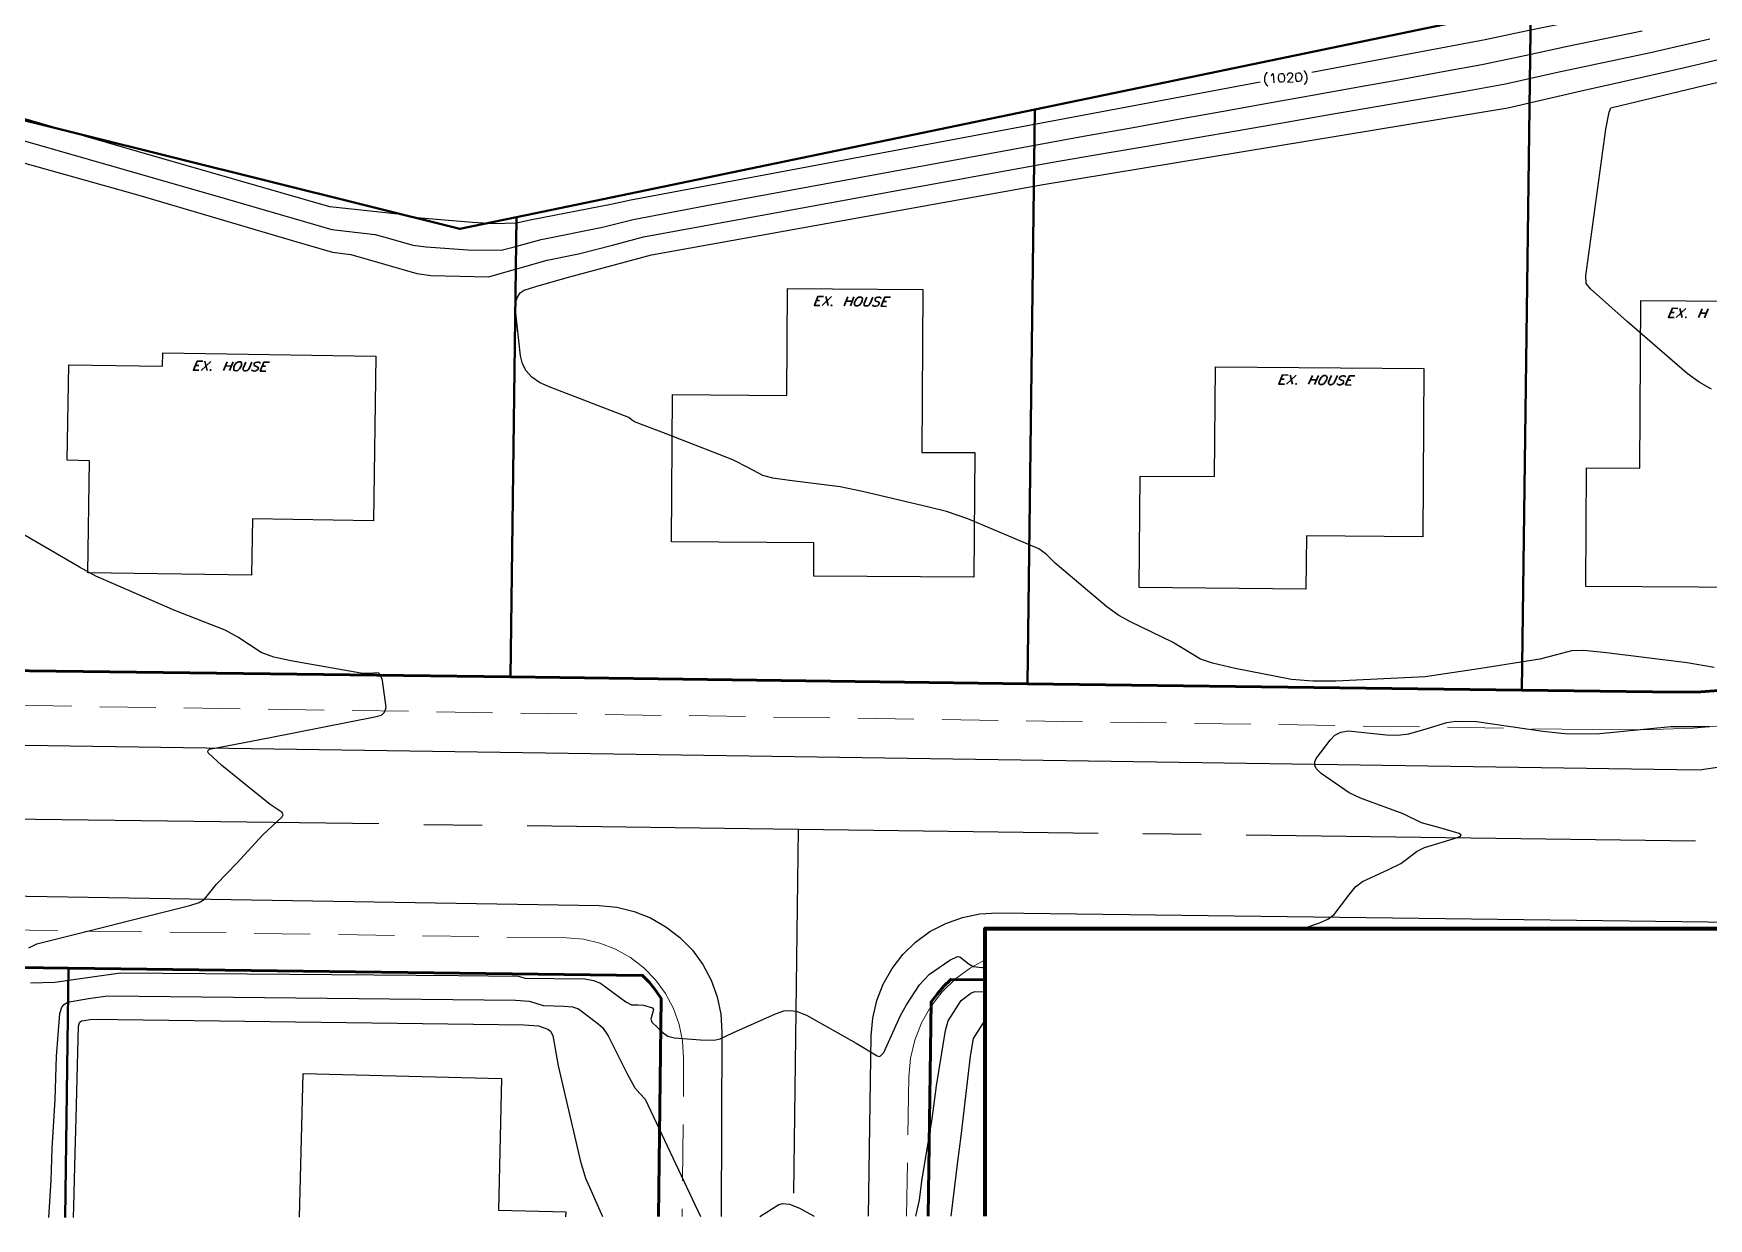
# Model space of a CAD drawing. Header units: feet. Extents: x 7 to 2308, y -319 to 1396.
# Drawn here: x 429.9 to 802.6, y 676.9 to 940.4 of the extents above; entities that cross this region are included whole.
import ezdxf

# ---------------------------------------------------------------- set-up
doc = ezdxf.new("R2010")
doc.units = ezdxf.units.FT
doc.header["$MEASUREMENT"] = 0
for name, color, linetype in [('PDF_ANNOT-DL-T20', 7, 'Continuous'), ('PDF_TB-BORDER', 7, 'Continuous'), ('PDF_X1003BASE$1ELEV_ANNO_COV', 7, 'Continuous'), ('PDF_X1003BASE$PA_PARCEL', 7, 'Continuous'), ('PDF_X1003BASE$PA_ROW', 7, 'Continuous'), ('PDF_X1003BASE$ST_STREET_CL', 7, 'Continuous'), ('PDF_X1003BASE$TR_CURB', 7, 'Continuous'), ('PDF_X1003BASE$TR_SIDEWALK', 7, 'Continuous')]:
    doc.layers.add(name, color=color, linetype=linetype)
for name, color, linetype, true_color in [('PDF_X1003BASE$BL_BUILDING', 7, 'Continuous', 0x979797), ('PDF_X1003BASE$CR_CONT_DEF', 7, 'Continuous', 0x979797), ('PDF_X1003BASE$CR_NDX_DEF', 7, 'Continuous', 0x767676)]:
    doc.layers.add(name, color=color, linetype=linetype, true_color=true_color)

msp = doc.modelspace()

# ---------------------------------------------------------------- linework, layer by layer
at = {"layer": 'PDF_ANNOT-DL-T20', "lineweight": 30}
for points in [[(604.92, 879.97), (603.69, 879.97), (604.49, 881.99), (605.72, 881.94)], [(604.86, 881.03), (604.12, 881.03)], [(605.4, 879.97), (607.53, 881.94)], [(606.73, 879.97), (606.2, 881.94)], [(610.35, 879.91), (611.15, 881.89)], [(612.11, 880.93), (610.78, 880.93)], [(611.69, 879.86), (612.49, 881.89)], [(616.7, 881.83), (616.11, 880.39), (615.9, 880.13), (615.63, 879.91), (615.26, 879.86), (615.1, 879.86), (614.83, 879.91), (614.73, 880.13), (614.78, 880.39), (615.37, 881.83)], [(616.64, 880.13), (616.75, 879.91), (617.02, 879.81), (617.39, 879.81), (617.71, 879.91), (617.98, 880.07), (618.08, 880.39), (618.08, 880.55), (618.03, 880.66), (617.87, 880.77), (617.39, 880.93), (617.23, 881.03), (617.18, 881.14), (617.18, 881.35), (617.23, 881.51), (617.5, 881.73), (617.82, 881.78), (618.19, 881.78), (618.46, 881.67), (618.56, 881.51)], [(619.74, 879.75), (618.51, 879.81), (619.36, 881.78), (620.59, 881.78)], [(619.74, 880.82), (618.94, 880.82)], [(795.02, 877.3), (793.74, 877.3), (794.6, 879.33), (795.82, 879.27)], [(794.97, 878.37), (794.22, 878.37)], [(795.45, 877.3), (797.63, 879.27)], [(796.78, 877.25), (796.3, 879.27)], [(800.41, 877.25), (801.26, 879.22)], [(802.22, 878.26), (800.89, 878.26)], [(801.74, 877.19), (802.59, 879.22)], [(466.74, 865.57), (465.51, 865.57), (466.36, 867.54), (467.59, 867.54)], [(466.68, 866.58), (465.94, 866.58)], [(467.22, 865.52), (469.4, 867.49)], [(468.55, 865.52), (468.07, 867.54)], [(472.17, 865.47), (473.03, 867.44)], [(473.93, 866.48), (472.6, 866.53)], [(473.51, 865.47), (474.36, 867.44)], [(478.52, 867.38), (477.93, 865.95), (477.72, 865.68), (477.45, 865.52), (477.13, 865.41), (476.92, 865.41), (476.7, 865.52), (476.6, 865.68), (476.6, 866), (477.18, 867.38)], [(478.46, 865.68), (478.57, 865.47), (478.84, 865.41), (479.21, 865.36), (479.53, 865.47), (479.8, 865.68), (479.96, 865.95), (479.9, 866.16), (479.85, 866.21), (479.69, 866.32), (479.21, 866.53), (479.05, 866.64), (479, 866.69), (479, 866.9), (479.05, 867.12), (479.37, 867.28), (479.69, 867.38), (480.06, 867.38), (480.28, 867.28), (480.38, 867.06)], [(481.61, 865.36), (480.38, 865.36), (481.18, 867.33), (482.41, 867.33)], [(481.56, 866.43), (480.81, 866.43)], [(708.29, 862.48), (707.01, 862.48), (707.86, 864.51), (709.09, 864.45)], [(708.23, 863.55), (707.49, 863.55)], [(708.71, 862.48), (710.9, 864.45)], [(710.04, 862.48), (709.56, 864.45)], [(713.67, 862.43), (714.52, 864.4)], [(715.48, 863.44), (714.15, 863.44)], [(715, 862.37), (715.86, 864.4)], [(720.07, 864.35), (719.43, 862.91), (719.21, 862.64), (718.95, 862.43), (718.63, 862.32), (718.47, 862.32), (718.2, 862.43), (718.09, 862.64), (718.09, 862.91), (718.73, 864.35)], [(720.01, 862.59), (720.12, 862.43), (720.33, 862.32), (720.76, 862.32), (721.08, 862.43), (721.35, 862.59), (721.45, 862.85), (721.45, 863.07), (721.4, 863.17), (721.24, 863.28), (720.76, 863.44), (720.6, 863.55), (720.55, 863.65), (720.49, 863.87), (720.6, 864.03), (720.87, 864.24), (721.19, 864.29), (721.56, 864.29), (721.83, 864.19), (721.93, 864.03)], [(723.11, 862.27), (721.88, 862.32), (722.73, 864.29), (723.96, 864.29)], [(723.05, 863.33), (722.31, 863.33)]]:
    msp.add_lwpolyline(points, dxfattribs=at)
for points in [[(607.53, 880.13), (607.58, 880.02), (607.48, 879.91), (607.42, 880.02)], [(613.71, 881.83), (614.14, 881.83), (614.25, 881.73), (614.35, 881.57), (614.41, 881.35), (614.35, 881.09), (614.19, 880.61), (613.98, 880.34), (613.77, 880.13), (613.5, 879.97), (613.29, 879.86), (612.91, 879.86), (612.75, 879.97), (612.65, 880.18), (612.65, 880.61), (612.86, 881.09), (613.07, 881.41), (613.23, 881.57), (613.5, 881.78)], [(797.63, 877.46), (797.69, 877.35), (797.58, 877.25), (797.53, 877.35)], [(469.4, 865.68), (469.45, 865.63), (469.29, 865.52), (469.24, 865.63)], [(475.58, 867.44), (475.96, 867.44), (476.12, 867.33), (476.22, 867.12), (476.22, 866.64), (476.01, 866.21), (475.8, 865.89), (475.64, 865.73), (475.37, 865.52), (475.11, 865.41), (474.73, 865.47), (474.57, 865.52), (474.47, 865.73), (474.47, 866.21), (474.68, 866.69), (474.89, 866.96), (475.05, 867.17)], [(710.9, 862.64), (710.95, 862.53), (710.84, 862.43), (710.79, 862.53)], [(717.08, 864.35), (717.45, 864.35), (717.61, 864.24), (717.72, 864.08), (717.77, 863.87), (717.72, 863.6), (717.51, 863.12), (717.29, 862.85), (717.13, 862.64), (716.87, 862.48), (716.66, 862.37), (716.28, 862.37), (716.12, 862.48), (716.02, 862.64), (715.96, 862.85), (716.02, 863.12), (716.23, 863.6), (716.44, 863.92), (716.6, 864.08), (716.87, 864.29)]]:
    msp.add_lwpolyline(points, close=True, dxfattribs=at)
at = {"layer": 'PDF_TB-BORDER', "lineweight": 140}
msp.add_lwpolyline([(641.7, 677.44), (641.7, 741.41), (1102.3, 741.41)], dxfattribs=at)
at = {"layer": 'PDF_X1003BASE$1ELEV_ANNO_COV', "lineweight": 25}
for points in [[(705.3, 931.09), (705.51, 931.2), (705.78, 931.52), (705.89, 929.49)], [(708.93, 931.14), (708.93, 931.25), (709.03, 931.46), (709.14, 931.57), (709.3, 931.68), (709.67, 931.68), (709.99, 931.52), (710.1, 931.3), (710.1, 931.14), (709.83, 930.61), (708.93, 929.65), (710.26, 929.7)]]:
    msp.add_lwpolyline(points, dxfattribs=at)
for points in [[(707.49, 931.57), (707.7, 931.57), (707.97, 931.52), (708.18, 931.25), (708.29, 930.77), (708.29, 930.45), (708.23, 929.97), (708.07, 929.7), (707.75, 929.6), (707.59, 929.6), (707.27, 929.65), (707.11, 929.92), (706.95, 930.4), (706.95, 930.72), (707.06, 931.2), (707.22, 931.46)], [(711.32, 931.73), (711.48, 931.73), (711.8, 931.68), (711.96, 931.41), (712.12, 930.93), (712.12, 930.66), (712.02, 930.18), (711.86, 929.86), (711.59, 929.76), (711.38, 929.76), (711.11, 929.81), (710.9, 930.13), (710.79, 930.56), (710.79, 930.88), (710.84, 931.36), (711, 931.62)]]:
    msp.add_lwpolyline(points, close=True, dxfattribs=at)
for centre, radius, start, end in [((705.82, 930.36), 2.01, 132.9299, 231.0892), ((711.28, 930.59), 2.09, 315.2772, 50.6447)]:
    msp.add_arc(centre, radius, start, end, dxfattribs=at)
at = {"layer": 'PDF_X1003BASE$BL_BUILDING', "lineweight": 25}
for points in [[(603.53, 819.72), (603.58, 827.14), (571.86, 827.4), (572.08, 860.13), (597.56, 859.97), (597.72, 883.7), (627.84, 883.54), (627.57, 847.29), (639.41, 847.23), (639.19, 819.51)], [(775.35, 817.49), (775.51, 843.87), (787.34, 843.77), (787.61, 881.03), (818.16, 880.87), (818, 856.94), (842.84, 856.78), (842.63, 824.84), (812.83, 825), (812.77, 817.22)], [(478.41, 819.99), (442, 820.52), (442.37, 845.42), (437.41, 845.53), (437.79, 866.74), (458.63, 866.43), (458.69, 869.46), (506.13, 868.72), (505.55, 832.09), (478.62, 832.52)], [(675.98, 817.22), (676.19, 842.01), (692.72, 841.9), (692.93, 866.32), (739.31, 865.95), (739.05, 828.52), (713.19, 828.73), (713.08, 816.9)]]:
    msp.add_lwpolyline(points, close=True, dxfattribs=at)
msp.add_lwpolyline([(489.14, 677.19), (489.93, 709.11), (534.07, 708.04), (533.37, 678.77), (548.35, 678.4), (548.32, 677.29)], dxfattribs=at)
at = {"layer": 'PDF_X1003BASE$CR_CONT_DEF', "lineweight": 25}
for points in [[(419.56, 918.94), (472.6, 903.74), (496.32, 896.87), (500.16, 896.39), (505.92, 895.75), (509.44, 894.79), (514.34, 893.4), (517.27, 893.03), (526.6, 892.33), (534.01, 892.28), (536.63, 892.92), (542.86, 894.63), (556.56, 897.35), (563.33, 899.1), (579.65, 902.2), (628.59, 911.15), (664.41, 917.76), (673.79, 919.42), (685.47, 921.55), (694.26, 923.09), (705.35, 925.12), (714.1, 926.67), (725.24, 928.69), (733.66, 930.18), (743.95, 932.05), (752.21, 933.54), (762.45, 935.68), (771.3, 937.65), (787.88, 941.06)], [(408.36, 917.07), (453.35, 904.49), (488.49, 894.15), (496.43, 891.85), (500.53, 891.27), (508.05, 889.14), (515.25, 887.06), (518.34, 886.63), (531.19, 886.36), (544.25, 890.04), (551.18, 891.43), (558.8, 893.4), (565.68, 895.21), (619.63, 905.08), (656.31, 911.74), (668.36, 913.82), (677.69, 915.42), (688.83, 917.34), (697.57, 918.83), (708.66, 920.75), (717.83, 922.35), (729.13, 924.27), (737.39, 925.71), (748.48, 927.63), (757.49, 929.22), (769.01, 931.84), (789.74, 936.26), (802.91, 939.25)], [(803.87, 799.41), (797.9, 800.48), (779.93, 802.72), (774.87, 803.2), (772.15, 803.15), (768.85, 802.24), (765.11, 801.33), (752, 799.25), (739.63, 797.33), (719.75, 796.37), (714.63, 796.37), (709.83, 796.8), (697.3, 799.25), (692.29, 800.43), (689.57, 801.33), (683.39, 805.06), (674.01, 809.6), (671.45, 810.98), (668.73, 812.95), (657.27, 822.66), (655.24, 824.68), (653.64, 825.8), (637.86, 832.47), (633.12, 834.17), (629.17, 835.13), (614.41, 838.6), (609.45, 839.66), (598.15, 841), (594.41, 841.53), (592.18, 842.17), (589.03, 843.82), (585.51, 845.63), (570.74, 851.44), (563.65, 854.06), (563.01, 854.54), (562.37, 855.07), (544.68, 861.84), (542.54, 862.85), (540.84, 864.03), (539.56, 865.41), (538.7, 867.01), (538.28, 868.77), (537.16, 879.01), (537.21, 880.55), (537.59, 881.78), (538.22, 882.74), (539.08, 883.38), (541.96, 884.28), (548.94, 886.26), (567.44, 891.21), (654.6, 906.83), (757.97, 923.95), (774.28, 927.73), (783.29, 929.7), (796.99, 932.8), (818.96, 937.97)], [(803.28, 861.31), (800.57, 862.91), (797.9, 864.83), (784.57, 876.39), (776.36, 883.64), (775.4, 884.82), (775.35, 886.52), (779.77, 919.15), (780.52, 922.99), (780.89, 923.89), (800.03, 928.53), (845.72, 939.19)], [(428.88, 737.09), (430.64, 737.95), (464.71, 746.48), (466.79, 747.17), (467.96, 747.92), (470.68, 751.22), (475.16, 755.91), (480.92, 762.2), (485.23, 766.2), (485.45, 766.68), (485.23, 767.16), (482.62, 768.97), (479.21, 771.69), (471.8, 777.61), (468.81, 780.49), (468.71, 780.91), (469.08, 781.29), (482.57, 783.85), (505.87, 788.49), (507.36, 788.86), (508.05, 789.5), (508.37, 790.51), (507.57, 796.53), (507.14, 797.81), (506.67, 798.24), (504.48, 798.08), (502.77, 798.19), (487.15, 800.91), (483.37, 801.76), (480.6, 802.77), (475.37, 806.18), (472.55, 807.78), (461.4, 812.15), (443.81, 819.72), (440.19, 821.75), (424.51, 830.87)], [(712.43, 741.41), (715.91, 742.58), (717.93, 743.44), (719.37, 744.5), (722.63, 748.77), (724.12, 750.69), (725.66, 751.86), (731.32, 754.47), (734.19, 755.86), (737.82, 758.58), (739.47, 759.38), (745.82, 761.3), (747.42, 761.83), (747.63, 762.15), (747.15, 762.52), (742.83, 763.75), (738.78, 764.92), (734.67, 766.89), (725.18, 770.36), (722.68, 771.59), (716.44, 775.9), (715.38, 776.97), (715.06, 777.66), (715.06, 778.46), (715.38, 779.21), (718.47, 783.26), (719.48, 784.38), (720.81, 785.07), (722.52, 785.34), (730.89, 784.49), (733.55, 784.38), (735.95, 784.7), (739.79, 785.82), (744.43, 787.21), (746.35, 787.53), (750.99, 787.42), (765.75, 785.29), (770.66, 784.75), (777.7, 784.7), (794.28, 786.3), (802.86, 786.3)], [(429.26, 729.31), (434.64, 729.47), (442.96, 730.64), (449.25, 731.55), (524.52, 730.96), (537.8, 730.8), (539.34, 730.38), (545.74, 730.27), (552.62, 730.16), (554.54, 729.84), (556.08, 729.26), (561.73, 725.05), (562.96, 724.41), (564.4, 724.41), (565.68, 724.35), (567.65, 723.71), (567.92, 723.34), (567.28, 721.21), (567.49, 720.57), (570.05, 718.17), (571.06, 717.48), (572.56, 717.05), (578.31, 716.62), (581.35, 716.57), (582.74, 716.84), (585.51, 718.22), (595.05, 722.43), (596.92, 723.07), (598.25, 723.18), (599.64, 722.97), (601.93, 722.11), (613.02, 715.88), (617.66, 713.05), (618.24, 712.89), (619.15, 713.8), (622.88, 722.01), (624.16, 724.41), (627.09, 728.88), (629.33, 731.23), (633.81, 734.37), (635.52, 735.17), (636.05, 735.12), (638.13, 733.47), (639.04, 732.94), (641.01, 732.72), (641.7, 732.72)], [(626.25, 677.41), (627.04, 680.96), (627.63, 685.17), (629.92, 699.08), (630.88, 706.39), (632.85, 718.7), (633.44, 720.89), (636.37, 725.37), (638.5, 727.02), (639.41, 727.39), (641.33, 727.34), (641.7, 727.33)], [(433.34, 677.1), (433.84, 685.38), (434.11, 692.47), (434.75, 703.35), (435.07, 713), (435.76, 722.49), (436.24, 723.87), (436.77, 724.51), (437.52, 724.99), (442.16, 725.85), (446.42, 726.38), (537.21, 725.42), (540.25, 725.21), (541.74, 724.78), (543.34, 724.25), (548.03, 724.14), (549.85, 723.98), (551.23, 723.5), (555.18, 720.51), (556.51, 719.34), (557.79, 717.53), (561.95, 709.21), (563.71, 705.96), (564.88, 704.68), (566, 703.45), (578.36, 677.34)], [(591.57, 677.36), (595.8, 680), (596.6, 680.21), (598.15, 680.05), (600.22, 679.25), (603.63, 677.38)]]:
    msp.add_lwpolyline(points, dxfattribs=at)
at = {"layer": 'PDF_X1003BASE$CR_NDX_DEF', "lineweight": 25}
for points in [[(821.62, 952.89), (786.87, 946.02), (761.97, 940.95), (752.96, 939.03), (737.13, 936.05), (714.36, 931.78)], [(702.85, 929.6), (664.94, 922.51), (562.85, 903.37), (558.75, 902.46), (540.46, 898.94), (537.37, 898.25), (532.25, 898.14), (527.62, 898.41), (514.34, 899.53), (511.73, 900.17), (502.08, 901.24), (495.84, 901.88), (453.03, 914.24), (403.14, 928.64)], [(438.86, 677.11), (438.91, 679.62), (439.17, 691.41), (439.39, 699.24), (439.76, 713.85), (439.97, 719.66), (440.19, 720.51), (440.61, 720.83), (443.07, 721.26), (539.08, 719.93), (542.33, 719.71), (544.36, 719.02), (544.94, 718.59), (545.48, 717.58), (546.7, 710.86), (551.66, 689.59), (552.78, 685.86), (556.54, 677.3)], [(634.12, 677.43), (635.57, 689.54), (636.32, 695.24), (638.45, 713), (639.09, 716.89), (641.7, 721.04)]]:
    msp.add_lwpolyline(points, dxfattribs=at)
at = {"layer": 'PDF_X1003BASE$PA_PARCEL', "lineweight": 40}
for points in [[(761.12, 794.4), (763.09, 946.44), (652.74, 923.52), (537.43, 899.58), (524.79, 896.97), (418.7, 923.41), (305.2, 951.72)], [(652.74, 923.52), (651.14, 795.84)], [(537.43, 899.58), (536.09, 797.33)], [(436.99, 677.1), (437.73, 732.56)]]:
    msp.add_lwpolyline(points, dxfattribs=at)
at = {"layer": 'PDF_X1003BASE$PA_ROW', "lineweight": 53}
msp.add_lwpolyline([(940.59, 741.41, 0.156321), (918.28, 782.19, 0.234824), (853.72, 802.08), (810.75, 795.1), (805.84, 794.4), (800.94, 794.03), (795.98, 793.98), (761.12, 794.4), (651.14, 795.84), (536.09, 797.33), (417.1, 798.88)], format="xyb", dxfattribs=at)
for points in [[(310.97, 676.9), (311.71, 732.94), (312.99, 734.21), (437.73, 732.56), (565.41, 730.96), (566.96, 729.36), (568.35, 727.66), (569.62, 725.79), (568.99, 677.32)], [(629.02, 677.42), (629.65, 725.05), (630.99, 726.8), (632.42, 728.51), (634.02, 730.06), (641.7, 729.96)]]:
    msp.add_lwpolyline(points, dxfattribs=at)
at = {"layer": 'PDF_X1003BASE$ST_STREET_CL', "lineweight": 25}
for points in [[(406.81, 765.99), (506.77, 764.71)], [(516.79, 764.55), (529.75, 764.39)], [(539.77, 764.28), (600.12, 763.48), (666.81, 762.63)], [(599.11, 682.5), (600.12, 763.48)], [(676.78, 762.52), (689.79, 762.36)], [(699.76, 762.2), (799.77, 760.92)]]:
    msp.add_lwpolyline(points, dxfattribs=at)
at = {"layer": 'PDF_X1003BASE$TR_CURB', "lineweight": 25}
for points in [[(327.28, 783.63), (800.62, 776.7), (853.08, 784.49), (859.37, 785.18), (865.66, 785.23), (872, 784.7), (878.19, 783.58), (884.26, 781.87), (890.18, 779.58), (895.83, 776.76), (901.22, 773.4), (906.23, 769.56), (910.87, 765.29), (914.44, 761.19), (917.64, 756.77), (920.35, 752.07), (922.65, 747.12), (924.41, 741.94), (924.54, 741.41)], [(323.7, 750.31), (555.76, 746.48), (559.71, 746.1), (563.55, 745.2), (567.23, 743.76), (570.64, 741.78), (573.78, 739.39), (576.56, 736.56), (578.85, 733.36), (580.71, 729.9), (582.05, 726.16), (582.85, 722.33), (583.11, 718.38), (582.96, 677.34)], [(615.7, 677.4), (616.32, 717.53), (616.7, 721.47), (617.6, 725.37), (618.99, 729.04), (620.96, 732.46), (623.36, 735.6), (626.19, 738.37), (629.39, 740.72), (632.9, 742.53), (636.64, 743.86), (640.53, 744.66), (644.47, 744.88), (855.32, 742.21), (859.31, 741.84), (861.15, 741.41)]]:
    msp.add_lwpolyline(points, dxfattribs=at)
at = {"layer": 'PDF_X1003BASE$TR_SIDEWALK', "lineweight": 18}
for points in [[(425.9, 791.04), (438.43, 790.83)], [(444.66, 790.72), (457.14, 790.56)], [(463.38, 790.46), (475.9, 790.24)], [(482.14, 790.19), (494.62, 789.98)], [(835.7, 790.56), (821.62, 788.33), (810.48, 786.89), (799.29, 785.98), (788.04, 785.55), (776.79, 785.66), (763.3, 785.82)], [(500.85, 789.87), (513.38, 789.71)], [(519.62, 789.6), (532.09, 789.39)], [(538.38, 789.28), (550.86, 789.12)], [(557.1, 789.02), (569.62, 788.8)], [(575.86, 788.75), (588.34, 788.54)], [(594.57, 788.43), (607.1, 788.27)], [(613.34, 788.17), (625.81, 787.95)], [(632.1, 787.85), (644.58, 787.69)], [(650.82, 787.58), (663.34, 787.37)], [(669.58, 787.31), (682.06, 787.1)], [(688.29, 786.99), (700.82, 786.83)], [(707.06, 786.73), (719.53, 786.51)], [(725.77, 786.41), (738.3, 786.25)], [(744.54, 786.14), (757.01, 785.93)], [(435.28, 740.93), (422.81, 741.09)], [(454.05, 740.67), (441.52, 740.83)], [(472.76, 740.4), (460.28, 740.56)], [(491.52, 740.13), (479, 740.29)], [(510.24, 739.87), (497.76, 740.03)], [(529, 739.6), (516.47, 739.76)], [(535.24, 739.49), (548.51, 739.33), (552.3, 739.01), (555.92, 738.16), (559.44, 736.77), (562.75, 734.91), (565.73, 732.62), (568.35, 729.95), (570.58, 726.91), (572.34, 723.61), (573.62, 720.03), (574.37, 716.36), (574.58, 712.57), (574.53, 704.04)], [(624.48, 695.51), (624.69, 708.36), (625.07, 712.52), (626.03, 716.57), (627.52, 720.41), (629.6, 724.03), (632.1, 727.34), (635.09, 730.22), (638.45, 732.67), (641.7, 734.41)], [(574.32, 685.28), (574.48, 697.8)], [(624.37, 689.27), (624.17, 677.41)], [(574.26, 677.33), (574.26, 679.04)]]:
    msp.add_lwpolyline(points, dxfattribs=at)

doc.saveas('drawing.dxf')
